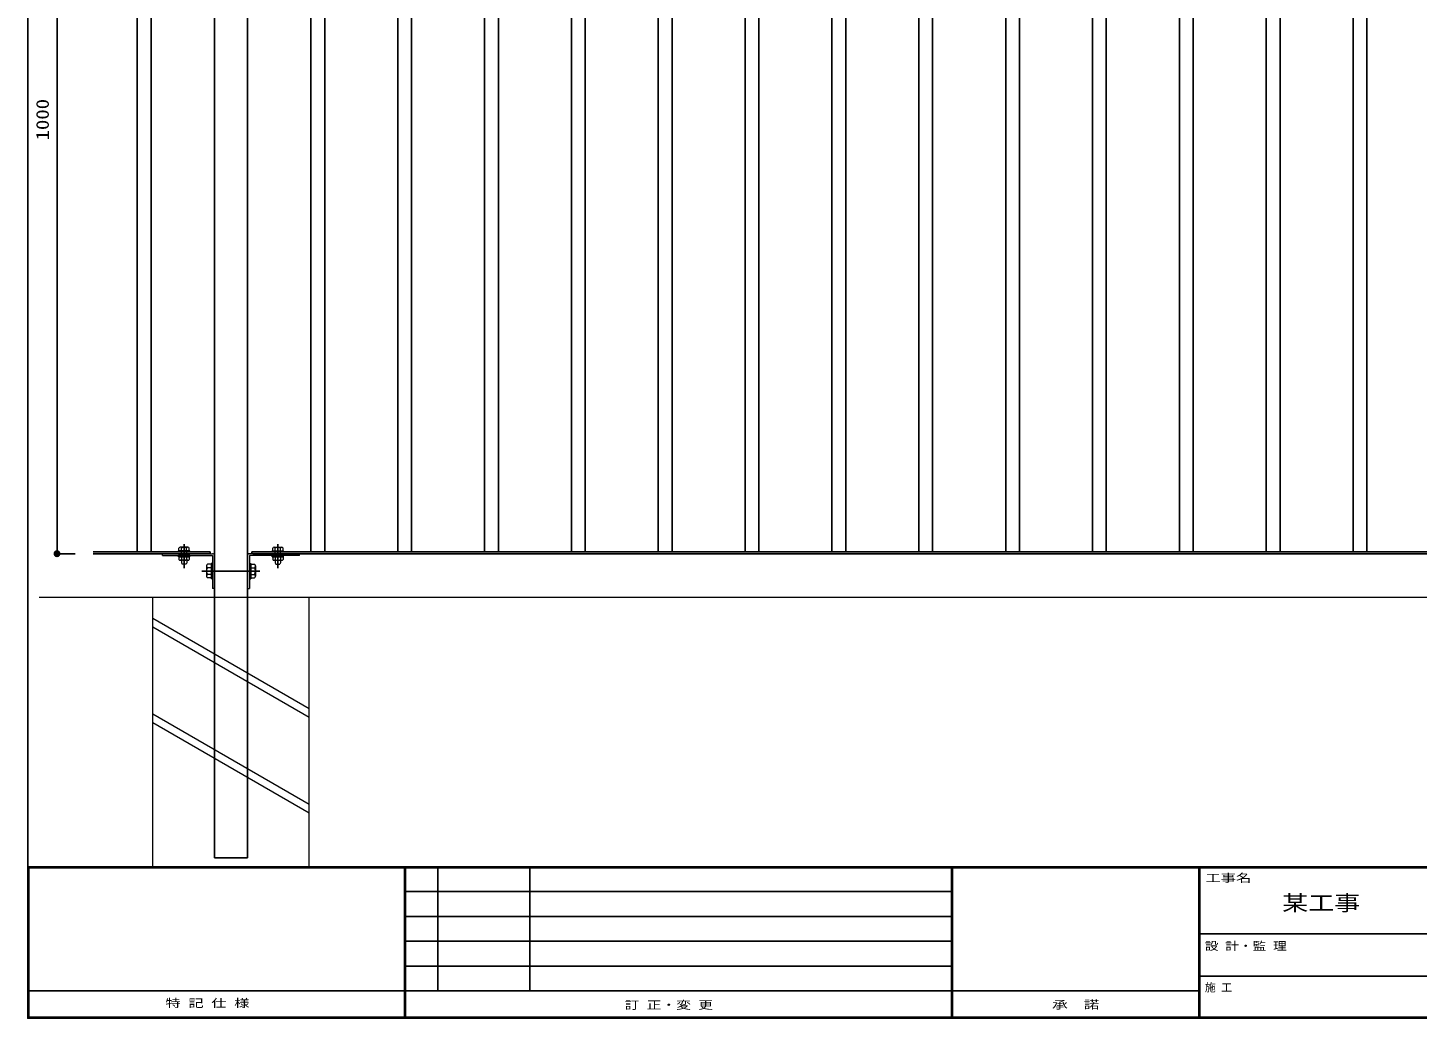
# Model space of a CAD drawing. Units: millimetres on the paper, scale 1:8. Extents: x -204 to 194, y -148 to 137.
# Drawn here: x -204 to -4, y -148.1 to -5.6 of the extents above; entities that cross this region are included whole.
import ezdxf
from ezdxf.enums import TextEntityAlignment as Align

# ---------------------------------------------------------------- set-up
doc = ezdxf.new("R2010")
doc.units = ezdxf.units.MM
doc.linetypes.add('CHAIN', pattern=[18.5, 12, -1.5, 3.5, -1.5])
doc.linetypes.add('DASHED_SPACED', pattern=[12, 6, -6])
for name, color, linetype, lineweight in [('0-1_0', 6, 'Continuous', 25), ('0-2_DIM1', 3, 'Continuous', 25), ('0-3_横桟', 2, 'Continuous', 25), ('0-6_ｾﾝﾀｰ', 1, 'CHAIN', 25), ('0-7_縦格子', 6, 'Continuous', 25), ('0-8_支柱', 60, 'Continuous', 25), ('0-9_THN', 4, 'Continuous', 9), ('0-A_下地', 30, 'Continuous', 9)]:
    doc.layers.add(name, color=color, linetype=linetype, lineweight=lineweight)
doc.styles.add('ＭＳ ゴシック', font='')
doc.styles.add('ＭＳ 明朝', font='')
doc.styles.get('ＭＳ ゴシック').set_extended_font_data('MS Gothic')
doc.styles.get('ＭＳ 明朝').set_extended_font_data('MS Mincho')

# ---------------------------------------------------------------- blocks, each defined once
blk = doc.blocks.new('filled_dot')
at = {"color": 0, "linetype": 'Continuous', "lineweight": -2, "const_width": 1.25}
blk.add_lwpolyline([(-0.625, 0, 1), (0.625, 0, 1)], format="xyb", close=True, dxfattribs=at)

msp = doc.modelspace()

# ---------------------------------------------------------------- linework, layer by layer
at = {"layer": '0-1_0'}
for p, q in [((-204.005, -126.306), (193.772, -126.306)), ((-203.862, -126.449), (193.629, -126.449)), ((-203.862, -147.956), (-203.862, -126.449)), ((-149.77, -148.098), (-149.77, -126.306)), ((-149.628, -148.098), (-149.628, -126.306)), ((-144.983, -144.169), (-144.983, -126.306)), ((-131.765, -144.169), (-131.765, -126.306)), ((-71.033, -148.098), (-71.033, -126.306)), ((-70.89, -148.098), (-70.89, -126.306)), ((-35.451, -126.306), (-35.451, -148.098)), ((-35.308, -126.306), (-35.308, -148.098)), ((-149.628, -129.879), (-71.033, -129.879)), ((-149.628, -133.451), (-71.033, -133.451)), ((-35.308, -135.952), (183.232, -135.952)), ((-149.628, -137.024), (-71.033, -137.024)), ((-149.628, -140.596), (-71.033, -140.596)), ((-35.308, -142.025), (72.485, -142.025)), ((-35.308, -144.169), (-204.005, -144.169)), ((193.629, -147.956), (-203.862, -147.956))]:
    msp.add_line(p, q, dxfattribs=at)
msp.add_lwpolyline([(193.772, -148.098), (-204.005, -148.098), (-204.005, 136.985)], dxfattribs=at)
at = {"layer": '0-2_DIM1'}
for p, q in [((-199.8, 43.752), (-199.8, -81.248)), ((-197.2, -81.248), (-199.957, -81.248))]:
    msp.add_line(p, q, dxfattribs=at)
at = {"layer": '0-3_横桟'}
for p, q in [((-194.575, -80.973), (-177.757, -80.973)), ((-194.575, -81.248), (-177.757, -81.248)), ((-177.757, -81.248), (-177.757, -80.973)), ((-171.757, -81.248), (-171.757, -80.973)), ((-171.757, -80.973), (72.243, -80.973)), ((-171.632, -81.248), (72.118, -81.248))]:
    msp.add_line(p, q, dxfattribs=at)
at = {"layer": '0-6_ｾﾝﾀｰ'}
for p, q in [((-181.507, -83.342), (-181.507, -79.866)), ((-168.007, -83.342), (-168.007, -79.866)), ((-168.007, -83.342), (-168.007, -79.866)), ((-178.93, -83.748), (-170.584, -83.748))]:
    msp.add_line(p, q, dxfattribs=at)
at = {"layer": '0-7_縦格子'}
for p, q in [((-188.25, 43.477), (-188.25, -80.973)), ((-186.263, -80.973), (-186.263, 43.477)), ((-163.25, 43.477), (-163.25, -80.973)), ((-161.263, -80.973), (-161.263, 43.477)), ((-150.75, 43.477), (-150.75, -80.973)), ((-148.763, -80.973), (-148.763, 43.477)), ((-138.25, 43.477), (-138.25, -80.973)), ((-136.263, -80.973), (-136.263, 43.477)), ((-125.75, 43.477), (-125.75, -80.973)), ((-123.763, -80.973), (-123.763, 43.477)), ((-113.25, 43.477), (-113.25, -80.973)), ((-111.263, -80.973), (-111.263, 43.477)), ((-100.75, 43.477), (-100.75, -80.973)), ((-98.763, -80.973), (-98.763, 43.477)), ((-88.25, 43.477), (-88.25, -80.973)), ((-86.263, -80.973), (-86.263, 43.477)), ((-75.75, 43.477), (-75.75, -80.973)), ((-73.763, -80.973), (-73.763, 43.477)), ((-63.25, 43.477), (-63.25, -80.973)), ((-61.263, -80.973), (-61.263, 43.477)), ((-50.75, 43.477), (-50.75, -80.973)), ((-48.763, -80.973), (-48.763, 43.477)), ((-38.25, 43.477), (-38.25, -80.973)), ((-36.263, -80.973), (-36.263, 43.477)), ((-25.75, 43.477), (-25.75, -80.973)), ((-23.763, -80.973), (-23.763, 43.477)), ((-13.25, 43.477), (-13.25, -80.973)), ((-11.263, -80.973), (-11.263, 43.477))]:
    msp.add_line(p, q, dxfattribs=at)
at = {"layer": '0-8_支柱'}
msp.add_lwpolyline([(-177.132, -124.998), (-172.382, -124.998), (-172.382, 63.752), (-177.132, 63.752)], close=True, dxfattribs=at)
at = {"layer": '0-9_THN'}
for p, q in [((-202.367, -87.498), (63.993, -87.498)), ((-186.007, -126.306), (-186.007, -87.498)), ((-163.507, -126.306), (-163.507, -87.498)), ((-163.507, -103.549), (-186.007, -90.558)), ((-163.507, -104.799), (-186.007, -91.808)), ((-163.507, -117.336), (-186.007, -104.346)), ((-163.507, -118.586), (-186.007, -105.596))]:
    msp.add_line(p, q, dxfattribs=at)
at = {"layer": '0-A_下地'}
for p, q in [((-184.632, -81.523), (-184.632, -81.248)), ((-184.632, -81.248), (-177.407, -81.248)), ((-184.632, -81.523), (-177.407, -81.523)), ((-180.682, -80.823), (-182.332, -80.823)), ((-182.332, -81.673), (-182.332, -81.523)), ((-180.682, -81.523), (-182.332, -81.523)), ((-180.682, -81.673), (-182.332, -81.673)), ((-182.244, -80.823), (-182.244, -80.434)), ((-180.77, -80.823), (-182.244, -80.823)), ((-182.244, -81.673), (-182.244, -82.062)), ((-182.179, -81.673), (-180.835, -81.673)), ((-180.954, -80.3), (-182.059, -80.3)), ((-181.875, -80.823), (-181.875, -80.434)), ((-181.875, -81.673), (-181.875, -82.062)), ((-181.138, -80.823), (-181.138, -80.434)), ((-181.138, -81.673), (-181.138, -82.062)), ((-180.77, -80.823), (-180.77, -80.434)), ((-180.77, -81.673), (-180.77, -82.062)), ((-180.682, -81.673), (-180.682, -81.523)), ((-177.407, -81.523), (-177.407, -86.248)), ((-177.132, -81.523), (-177.132, -86.248)), ((-172.382, -81.523), (-172.382, -86.248)), ((-164.882, -81.248), (-172.107, -81.248)), ((-172.107, -81.523), (-172.107, -86.248)), ((-164.882, -81.523), (-172.107, -81.523)), ((-168.832, -80.823), (-167.182, -80.823)), ((-168.832, -80.823), (-167.182, -80.823)), ((-168.832, -80.973), (-168.832, -80.823)), ((-168.832, -80.973), (-167.182, -80.973)), ((-168.832, -81.523), (-167.182, -81.523)), ((-168.832, -81.673), (-168.832, -81.523)), ((-168.832, -81.673), (-167.182, -81.673)), ((-168.744, -80.823), (-168.744, -80.434)), ((-168.744, -80.823), (-167.27, -80.823)), ((-168.744, -81.673), (-168.744, -82.062)), ((-167.335, -81.673), (-168.679, -81.673)), ((-168.559, -80.3), (-167.454, -80.3)), ((-168.375, -80.823), (-168.375, -80.434)), ((-168.375, -81.673), (-168.375, -82.062)), ((-167.638, -80.823), (-167.638, -80.434)), ((-167.638, -81.673), (-167.638, -82.062)), ((-167.27, -80.823), (-167.27, -80.434)), ((-167.27, -81.673), (-167.27, -82.062)), ((-167.182, -80.973), (-167.182, -80.823)), ((-167.182, -81.673), (-167.182, -81.523)), ((-164.882, -81.523), (-164.882, -81.248)), ((-180.954, -82.197), (-182.059, -82.197)), ((-181.882, -82.197), (-181.882, -82.561)), ((-181.882, -82.561), (-181.807, -82.748)), ((-181.132, -82.197), (-181.132, -82.561)), ((-178.305, -83.011), (-178.305, -84.485)), ((-177.607, -82.765), (-178.125, -82.765)), ((-177.607, -83.257), (-178.125, -83.257)), ((-177.607, -82.648), (-177.607, -84.848)), ((-177.607, -82.648), (-177.607, -84.848)), ((-177.407, -82.648), (-177.607, -82.648)), ((-177.607, -82.765), (-177.607, -84.731)), ((-177.407, -82.648), (-177.407, -84.848)), ((-171.907, -82.648), (-171.907, -84.848)), ((-171.907, -82.765), (-171.388, -82.765)), ((-171.907, -82.765), (-171.907, -84.731)), ((-171.907, -83.257), (-171.388, -83.257)), ((-171.209, -83.011), (-171.209, -84.485)), ((-168.559, -82.197), (-167.454, -82.197)), ((-168.382, -82.197), (-168.382, -82.561)), ((-168.382, -82.561), (-168.307, -82.748)), ((-168.307, -82.748), (-167.707, -82.748)), ((-177.607, -84.239), (-178.125, -84.239)), ((-177.607, -84.731), (-178.125, -84.731)), ((-177.407, -84.848), (-177.607, -84.848)), ((-171.907, -84.239), (-171.388, -84.239)), ((-171.907, -84.731), (-171.388, -84.731)), ((-177.132, -86.248), (-177.407, -86.248)), ((-172.382, -86.248), (-172.107, -86.248))]:
    msp.add_line(p, q, dxfattribs=at)
at = {"layer": '0-A_下地', "linetype": 'DASHED_SPACED'}
for p, q in [((-181.882, -81.673), (-181.882, -80.823)), ((-181.132, -81.673), (-181.132, -80.823)), ((-168.382, -81.673), (-168.382, -80.823)), ((-167.632, -81.673), (-167.632, -80.823))]:
    msp.add_line(p, q, dxfattribs=at)
at = {"layer": '0-A_下地'}
for points in [[(-180.682, -80.973), (-182.332, -80.973), (-182.332, -80.823)], [(-180.682, -80.973), (-180.682, -80.823), (-182.332, -80.823)], [(-181.132, -82.561), (-181.207, -82.748), (-181.807, -82.748)], [(-172.107, -82.648), (-172.107, -84.848), (-171.907, -84.848)], [(-172.107, -82.648), (-171.907, -82.648), (-171.907, -84.848)], [(-167.632, -82.197), (-167.632, -82.561), (-167.707, -82.748)]]:
    msp.add_lwpolyline(points, dxfattribs=at)
for centre, radius, start, end in [((-182.059, -80.493), 0.194, 17.74657, 162.25343), ((-181.507, -80.87), 0.571, 49.83207, 130.16793), ((-180.954, -80.493), 0.194, 17.74657, 162.25343), ((-177.407, -81.523), 0.275, 0, 90), ((-172.107, -81.523), 0.275, 90, 180), ((-168.559, -80.493), 0.194, 17.74657, 162.25343), ((-168.007, -80.87), 0.571, 49.83207, 130.16793), ((-167.454, -80.493), 0.194, 17.74657, 162.25343), ((-182.059, -82.003), 0.194, 197.74657, 342.25343), ((-181.507, -81.626), 0.571, 229.83207, 310.16793), ((-180.954, -82.003), 0.194, 197.74657, 342.25343), ((-177.544, -83.748), 0.761, 139.83207, 220.16793), ((-178.046, -83.011), 0.258, 107.74657, 252.25343), ((-171.467, -83.011), 0.258, 287.74657, 72.25343), ((-171.97, -83.748), 0.761, 319.83207, 40.16793), ((-168.559, -82.003), 0.194, 197.74657, 342.25343), ((-168.007, -81.626), 0.571, 229.83207, 310.16793), ((-167.454, -82.003), 0.194, 197.74657, 342.25343), ((-178.046, -84.485), 0.258, 107.74657, 252.25343), ((-171.467, -84.485), 0.258, 287.74657, 72.25343)]:
    msp.add_arc(centre, radius, start, end, dxfattribs=at)

# ---------------------------------------------------------------- block references
at = {"layer": '0-2_DIM1', "xscale": 0.4, "yscale": 0.4, "rotation": 270}
msp.add_blockref('filled_dot', (-199.8, -81.248), dxfattribs=at)

# ---------------------------------------------------------------- texts
at = {"layer": '0-1_0', "style": 'ＭＳ 明朝'}
for s, width, p in [('工事名\u3000', 1.4, (-34.506, -128.844)), ('設 計・監 理  ', 1.25, (-34.587, -138.634)), ('特 記 仕 様', 1.4, (-184.186, -146.856)), ('訂 正・変 更 ', 1.35, (-118.099, -147.117)), ('承  諾', 1.45, (-56.587, -147.071))]:
    msp.add_text(s, height=1.152, dxfattribs=dict(at, width=width)).set_placement(p, align=Align.BOTTOM_LEFT)
at = {"layer": '0-1_0', "color": 7, "style": 'ＭＳ ゴシック', "width": 1.25}
msp.add_text('某工事', height=2.199, dxfattribs=at).set_placement((-23.46, -133.277), align=Align.BOTTOM_LEFT)
at = {"layer": '0-1_0', "style": 'ＭＳ 明朝'}
msp.add_text('施 工  ', height=1.152, dxfattribs=at).set_placement((-34.587, -144.601), align=Align.BOTTOM_LEFT)
at = {"layer": '0-2_DIM1', "style": 'ＭＳ ゴシック', "width": 1.2}
msp.add_text('1000', height=1.833, rotation=90, dxfattribs=at).set_placement((-200.425, -21.775), align=Align.BOTTOM_LEFT)

doc.saveas('drawing.dxf')
